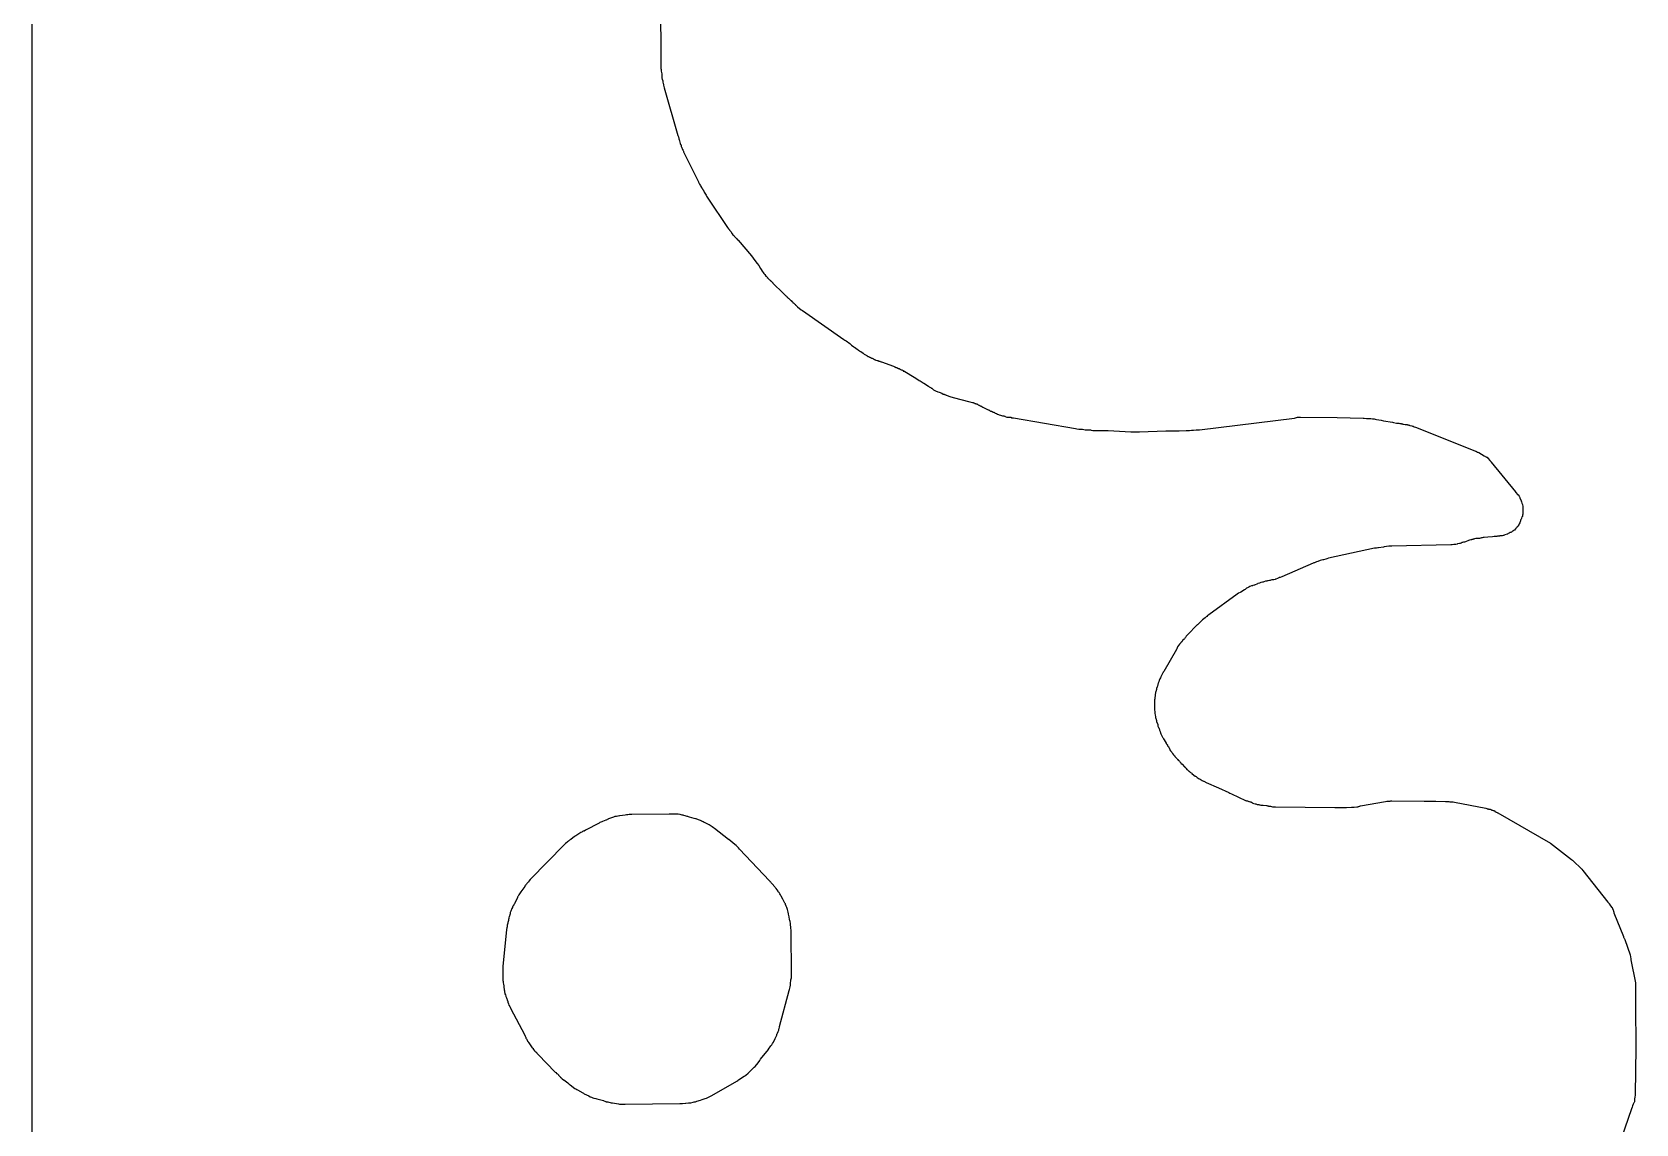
# Model space of a CAD drawing. Header units: millimetres. Extents: x 0 to 300, y 0 to 300.
# Drawn here: x -0.1 to 61.3, y 108.2 to 150 of the extents above; entities that cross this region are included whole.
import ezdxf

# ---------------------------------------------------------------- set-up
doc = ezdxf.new("R2010")
doc.units = ezdxf.units.MM
doc.layers.add('CUT', color=7, linetype='CONTINUOUS')

msp = doc.modelspace()

# ---------------------------------------------------------------- linework, layer by layer
at = {"layer": 'CUT'}
for points in [[(-0.05, 0.57), (-0.05, 299.43)], [(23.98, 150.81), (24, 149.22), (24, 148.77), (24, 148.68), (24, 148.61), (24.01, 148.57), (24.01, 148.51), (24.02, 148.45), (24.03, 148.4), (24.04, 148.34), (24.04, 148.33), (24.04, 148.31), (24.04, 148.25), (24.05, 148.19), (24.06, 148.17), (24.06, 148.16), (24.07, 148.15), (24.07, 148.14), (24.08, 148.1), (24.08, 148.09), (24.09, 148.04), (24.1, 148.01), (24.1, 147.97), (24.11, 147.92), (24.12, 147.87), (24.65, 146.04), (24.67, 145.99), (24.67, 145.98), (24.68, 145.95), (24.68, 145.92), (24.69, 145.9), (24.7, 145.89), (24.7, 145.88), (24.71, 145.86), (24.71, 145.84), (24.72, 145.79), (24.74, 145.74), (24.74, 145.73), (24.75, 145.72), (24.75, 145.71), (24.75, 145.7), (24.76, 145.69), (24.77, 145.69), (24.77, 145.68), (24.77, 145.66), (24.77, 145.65), (24.78, 145.64), (24.78, 145.63), (24.79, 145.6), (24.8, 145.59), (24.8, 145.58), (24.81, 145.55), (24.83, 145.51), (24.84, 145.51), (24.84, 145.5), (24.84, 145.49), (24.85, 145.47), (24.86, 145.45), (24.86, 145.44), (24.87, 145.42), (24.88, 145.4), (24.88, 145.39), (24.9, 145.35), (24.9, 145.34), (25.41, 144.33), (25.44, 144.27), (25.44, 144.26), (25.48, 144.18), (25.5, 144.15), (25.51, 144.12), (25.55, 144.06), (25.56, 144.05), (25.56, 144.04), (25.57, 144.03), (25.59, 144), (25.59, 143.99), (25.6, 143.98), (25.61, 143.97), (25.62, 143.96), (25.62, 143.95), (25.63, 143.94), (25.64, 143.93), (25.64, 143.92), (25.64, 143.91), (25.66, 143.88), (25.73, 143.76), (25.75, 143.73), (25.75, 143.72), (25.79, 143.65), (26.55, 142.53), (26.58, 142.48), (26.62, 142.44), (26.62, 142.43), (26.65, 142.4), (26.66, 142.39), (26.67, 142.38), (26.68, 142.37), (26.73, 142.29), (26.75, 142.25), (26.79, 142.22), (26.8, 142.21), (26.82, 142.18), (26.86, 142.13), (26.89, 142.11), (26.9, 142.1), (26.93, 142.06), (26.94, 142.06), (26.95, 142.04), (27.46, 141.44), (27.59, 141.27), (27.68, 141.15), (27.74, 141.07), (27.79, 140.99), (27.8, 140.97), (27.85, 140.91), (27.85, 140.9), (27.94, 140.77), (27.97, 140.73), (28.01, 140.67), (28.04, 140.65), (28.05, 140.64), (28.06, 140.63), (28.07, 140.62), (28.07, 140.61), (28.1, 140.59), (28.11, 140.57), (28.13, 140.55), (28.14, 140.54), (28.15, 140.53), (28.18, 140.51), (28.18, 140.5), (28.19, 140.5), (28.19, 140.49), (28.2, 140.49), (28.23, 140.46), (28.24, 140.45), (28.27, 140.43), (28.28, 140.41), (28.28, 140.4), (28.68, 140.02), (28.73, 139.97), (28.77, 139.93), (28.78, 139.92), (28.8, 139.9), (28.81, 139.89), (28.81, 139.88), (28.82, 139.87), (28.83, 139.86), (28.86, 139.84), (28.87, 139.83), (28.88, 139.82), (28.89, 139.81), (28.95, 139.75), (28.97, 139.73), (28.98, 139.73), (29.01, 139.7), (29.03, 139.68), (29.04, 139.67), (29.05, 139.65), (29.06, 139.65), (29.09, 139.63), (29.12, 139.6), (29.13, 139.59), (29.14, 139.57), (29.16, 139.56), (29.17, 139.55), (29.22, 139.5), (29.36, 139.38), (29.41, 139.35), (30.99, 138.25), (31.03, 138.22), (31.08, 138.19), (31.22, 138.09), (31.25, 138.07), (31.29, 138.03), (31.38, 137.97), (31.42, 137.94), (31.44, 137.92), (31.52, 137.86), (31.55, 137.85), (31.56, 137.84), (31.63, 137.79), (31.64, 137.78), (31.66, 137.77), (31.68, 137.76), (31.68, 137.75), (31.69, 137.75), (31.7, 137.74), (31.72, 137.73), (31.75, 137.71), (31.76, 137.7), (31.78, 137.69), (31.8, 137.67), (31.85, 137.64), (31.87, 137.63), (31.88, 137.62), (31.89, 137.62), (31.9, 137.61), (31.91, 137.6), (31.92, 137.6), (31.93, 137.59), (31.94, 137.59), (31.96, 137.58), (31.97, 137.58), (31.98, 137.57), (31.99, 137.57), (32.02, 137.56), (32.03, 137.55), (32.04, 137.55), (32.06, 137.54), (32.06, 137.53), (32.07, 137.53), (32.08, 137.53), (32.1, 137.52), (32.13, 137.5), (32.17, 137.48), (32.18, 137.48), (32.2, 137.47), (32.22, 137.46), (32.27, 137.44), (32.28, 137.44), (32.3, 137.44), (32.31, 137.43), (32.32, 137.43), (32.33, 137.42), (32.37, 137.41), (32.38, 137.4), (32.42, 137.39), (32.43, 137.39), (32.44, 137.39), (32.9, 137.22), (32.92, 137.21), (32.93, 137.21), (32.94, 137.2), (32.95, 137.2), (32.96, 137.19), (32.97, 137.19), (32.98, 137.19), (32.99, 137.18), (33, 137.17), (33.01, 137.17), (33.02, 137.17), (33.04, 137.16), (33.05, 137.15), (33.06, 137.15), (33.07, 137.14), (33.08, 137.14), (33.09, 137.14), (33.1, 137.13), (33.11, 137.13), (33.12, 137.12), (33.13, 137.12), (33.14, 137.12), (33.14, 137.11), (33.19, 137.09), (33.2, 137.09), (33.21, 137.08), (33.24, 137.07), (33.25, 137.07), (33.25, 137.06), (33.26, 137.06), (33.27, 137.05), (33.27, 137.04), (33.28, 137.04), (33.3, 137.03), (33.31, 137.03), (33.33, 137.02), (33.69, 136.8), (33.82, 136.72), (33.88, 136.68), (33.9, 136.67), (33.92, 136.66), (33.95, 136.64), (34.03, 136.59), (34.06, 136.57), (34.24, 136.46), (34.26, 136.44), (34.33, 136.4), (34.34, 136.39), (34.35, 136.38), (34.36, 136.38), (34.37, 136.37), (34.4, 136.34), (34.43, 136.32), (34.48, 136.29), (34.53, 136.27), (34.58, 136.26), (34.58, 136.25), (34.59, 136.25), (34.64, 136.23), (34.74, 136.19), (34.79, 136.16), (34.84, 136.15), (34.84, 136.14), (34.85, 136.14), (34.88, 136.13), (34.89, 136.13), (34.91, 136.12), (34.92, 136.11), (35.01, 136.08), (35.09, 136.05), (35.14, 136.04), (35.18, 136.03), (35.82, 135.86), (35.86, 135.85), (35.92, 135.83), (35.94, 135.83), (35.95, 135.83), (35.95, 135.82), (35.97, 135.82), (35.99, 135.81), (36, 135.81), (36.01, 135.81), (36.01, 135.8), (36.02, 135.8), (36.03, 135.8), (36.05, 135.79), (36.06, 135.79), (36.08, 135.78), (36.1, 135.77), (36.11, 135.77), (36.13, 135.75), (36.16, 135.74), (36.17, 135.73), (36.18, 135.73), (36.19, 135.72), (36.23, 135.7), (36.25, 135.69), (36.26, 135.69), (36.27, 135.68), (36.28, 135.68), (36.31, 135.66), (36.52, 135.56), (36.54, 135.55), (36.56, 135.54), (36.57, 135.53), (36.59, 135.52), (36.61, 135.51), (36.64, 135.5), (36.66, 135.49), (36.67, 135.49), (36.68, 135.48), (36.69, 135.47), (36.71, 135.46), (36.72, 135.46), (36.73, 135.46), (36.75, 135.45), (36.76, 135.45), (36.78, 135.43), (36.83, 135.41), (36.87, 135.39), (36.92, 135.38), (36.93, 135.37), (36.99, 135.35), (37.06, 135.33), (37.07, 135.33), (37.08, 135.33), (37.1, 135.32), (37.11, 135.32), (37.14, 135.31), (37.15, 135.31), (37.17, 135.3), (37.23, 135.28), (37.3, 135.27), (37.31, 135.27), (37.33, 135.27), (37.36, 135.27), (37.38, 135.27), (37.39, 135.27), (37.39, 135.26), (37.41, 135.25), (37.45, 135.25), (37.48, 135.25), (39.86, 134.84), (39.91, 134.83), (39.99, 134.82), (40.06, 134.82), (40.07, 134.82), (40.1, 134.82), (40.12, 134.81), (40.17, 134.8), (40.22, 134.79), (40.28, 134.79), (40.33, 134.79), (40.42, 134.79), (40.43, 134.79), (40.45, 134.78), (40.52, 134.77), (40.55, 134.77), (40.58, 134.77), (40.59, 134.77), (40.62, 134.77), (40.64, 134.77), (40.65, 134.77), (40.72, 134.76), (40.77, 134.76), (40.8, 134.76), (40.83, 134.76), (40.84, 134.76), (41.05, 134.76), (41.07, 134.76), (41.09, 134.76), (41.11, 134.76), (41.97, 134.72), (42, 134.72), (42.29, 134.72), (42.31, 134.72), (43.31, 134.75), (43.78, 134.75), (43.82, 134.75), (44.09, 134.77), (44.1, 134.77), (44.14, 134.77), (44.18, 134.77), (44.21, 134.77), (44.22, 134.77), (44.29, 134.78), (44.3, 134.78), (44.35, 134.78), (44.37, 134.78), (44.47, 134.79), (44.53, 134.79), (44.6, 134.79), (48.23, 135.24), (48.31, 135.26), (48.35, 135.27), (48.36, 135.27), (48.44, 135.28), (48.45, 135.28), (48.46, 135.28), (49.87, 135.26), (50.86, 135.24), (50.9, 135.24), (50.98, 135.23), (51.02, 135.23), (51.08, 135.22), (51.11, 135.22), (51.14, 135.22), (51.15, 135.22), (51.22, 135.21), (51.25, 135.21), (51.26, 135.21), (51.27, 135.21), (51.28, 135.21), (51.32, 135.2), (51.37, 135.19), (51.55, 135.16), (51.64, 135.14), (51.98, 135.08), (52.02, 135.07), (52.13, 135.05), (52.18, 135.04), (52.22, 135.04), (52.26, 135.03), (52.28, 135.03), (52.29, 135.03), (52.3, 135.03), (52.31, 135.03), (52.32, 135.03), (52.32, 135.02), (52.33, 135.02), (52.34, 135.02), (52.35, 135.02), (52.37, 135.02), (52.38, 135.01), (52.4, 135.01), (52.47, 135), (52.48, 135), (52.49, 135), (52.53, 134.99), (52.54, 134.99), (52.55, 134.98), (52.56, 134.98), (52.57, 134.98), (52.58, 134.98), (52.61, 134.97), (52.62, 134.97), (52.63, 134.97), (52.64, 134.96), (52.72, 134.94), (52.74, 134.93), (52.77, 134.93), (52.81, 134.91), (52.86, 134.89), (52.9, 134.88), (55.16, 133.97), (55.17, 133.97), (55.19, 133.96), (55.23, 133.94), (55.24, 133.94), (55.28, 133.92), (55.48, 133.8), (55.49, 133.79), (55.51, 133.78), (55.53, 133.77), (55.56, 133.76), (55.57, 133.75), (55.59, 133.74), (55.6, 133.74), (55.62, 133.71), (55.64, 133.69), (55.7, 133.62), (55.75, 133.57), (55.76, 133.57), (55.75, 133.56), (56.68, 132.42), (56.69, 132.41), (56.77, 132.31), (56.78, 132.31), (56.78, 132.3), (56.82, 132.26), (56.82, 132.25), (56.85, 132.2), (56.85, 132.19), (56.9, 132.07), (56.91, 132.04), (56.93, 131.99), (56.95, 131.93), (56.96, 131.86), (56.96, 131.83), (56.97, 131.73), (56.97, 131.72), (56.97, 131.7), (56.96, 131.68), (56.96, 131.63), (56.96, 131.59), (56.96, 131.56), (56.96, 131.55), (56.95, 131.54), (56.95, 131.51), (56.95, 131.5), (56.95, 131.49), (56.95, 131.48), (56.94, 131.48), (56.94, 131.47), (56.93, 131.46), (56.91, 131.41), (56.91, 131.4), (56.9, 131.38), (56.89, 131.36), (56.89, 131.35), (56.88, 131.33), (56.87, 131.31), (56.86, 131.27), (56.85, 131.25), (56.85, 131.24), (56.85, 131.23), (56.83, 131.19), (56.81, 131.16), (56.81, 131.15), (56.79, 131.13), (56.79, 131.12), (56.78, 131.11), (56.76, 131.09), (56.75, 131.08), (56.74, 131.07), (56.74, 131.06), (56.73, 131.05), (56.72, 131.04), (56.7, 131.02), (56.69, 131.02), (56.68, 131), (56.64, 130.96), (56.63, 130.95), (56.62, 130.94), (56.61, 130.94), (56.6, 130.93), (56.58, 130.92), (56.58, 130.91), (56.57, 130.91), (56.56, 130.9), (56.55, 130.89), (56.54, 130.89), (56.53, 130.88), (56.51, 130.87), (56.48, 130.86), (56.47, 130.86), (56.46, 130.85), (56.45, 130.85), (56.44, 130.84), (56.41, 130.83), (56.39, 130.81), (56.38, 130.8), (56.37, 130.8), (56.28, 130.77), (56.26, 130.76), (56.23, 130.75), (56.21, 130.75), (56.18, 130.74), (56.16, 130.74), (56.15, 130.74), (56.09, 130.74), (56.07, 130.73), (56.05, 130.73), (56.02, 130.73), (56.01, 130.72), (55.99, 130.72), (55.97, 130.71), (55.96, 130.71), (55.93, 130.71), (55.87, 130.71), (55.8, 130.7), (55.63, 130.69), (55.48, 130.67), (55.46, 130.67), (55.45, 130.67), (55.41, 130.66), (55.39, 130.66), (55.38, 130.66), (55.36, 130.65), (55.35, 130.65), (55.34, 130.65), (55.31, 130.64), (55.25, 130.63), (55.24, 130.63), (55.23, 130.63), (55.22, 130.63), (55.17, 130.63), (55.12, 130.62), (55.09, 130.61), (55.06, 130.61), (55.05, 130.6), (55.04, 130.6), (55.03, 130.6), (55.02, 130.6), (55.01, 130.59), (54.99, 130.59), (54.98, 130.59), (54.97, 130.58), (54.93, 130.57), (54.92, 130.57), (54.89, 130.56), (54.77, 130.51), (54.73, 130.5), (54.72, 130.5), (54.71, 130.5), (54.7, 130.49), (54.66, 130.48), (54.65, 130.48), (54.61, 130.46), (54.6, 130.46), (54.59, 130.46), (54.57, 130.45), (54.55, 130.45), (54.54, 130.45), (54.48, 130.43), (54.47, 130.43), (54.45, 130.42), (54.4, 130.41), (54.39, 130.41), (54.35, 130.4), (54.32, 130.4), (54.26, 130.39), (54.24, 130.39), (54.23, 130.39), (54.21, 130.39), (51.96, 130.34), (51.91, 130.34), (51.84, 130.34), (51.75, 130.33), (51.66, 130.32), (51.64, 130.31), (51.45, 130.28), (51.42, 130.28), (51.37, 130.27), (51.36, 130.27), (51.32, 130.26), (51.29, 130.26), (49.53, 129.88), (49.47, 129.86), (49.43, 129.85), (49.34, 129.82), (49.32, 129.82), (49.27, 129.81), (49.21, 129.79), (49.12, 129.76), (49.07, 129.74), (49, 129.71), (48.97, 129.7), (48.95, 129.69), (47.75, 129.17), (47.69, 129.15), (47.66, 129.14), (47.65, 129.14), (47.63, 129.13), (47.58, 129.11), (47.52, 129.08), (47.51, 129.08), (47.5, 129.07), (47.49, 129.07), (47.44, 129.06), (47.43, 129.06), (47.38, 129.05), (47.36, 129.05), (47.33, 129.04), (47.3, 129.03), (47.27, 129.03), (47.23, 129.02), (47.22, 129.02), (47.2, 129.02), (47.18, 129.01), (47.17, 129.01), (47.14, 129), (47.12, 129), (47.06, 128.98), (47.04, 128.97), (47.01, 128.96), (46.95, 128.95), (46.89, 128.93), (46.83, 128.91), (46.82, 128.9), (46.7, 128.85), (46.69, 128.85), (46.64, 128.84), (46.62, 128.83), (46.59, 128.82), (46.53, 128.8), (46.48, 128.78), (46.43, 128.75), (46.4, 128.73), (46.37, 128.71), (46.36, 128.7), (46.35, 128.69), (46.32, 128.67), (46.18, 128.58), (46.15, 128.57), (46.09, 128.54), (46.04, 128.51), (44.95, 127.72), (44.91, 127.69), (44.88, 127.65), (44.86, 127.64), (44.81, 127.6), (44.71, 127.52), (44.65, 127.46), (44.64, 127.45), (44.52, 127.33), (44.51, 127.33), (44.47, 127.3), (44.44, 127.27), (44.2, 127.02), (44.19, 127), (44.15, 126.96), (44.13, 126.94), (44.09, 126.9), (44.06, 126.85), (44.05, 126.84), (44.04, 126.83), (44.04, 126.82), (44.02, 126.8), (44.01, 126.79), (43.95, 126.73), (43.93, 126.7), (43.92, 126.69), (43.91, 126.68), (43.89, 126.66), (43.89, 126.65), (43.88, 126.64), (43.87, 126.63), (43.86, 126.62), (43.83, 126.6), (43.8, 126.54), (43.76, 126.49), (43.75, 126.47), (43.74, 126.44), (43.73, 126.43), (43.73, 126.42), (43.72, 126.39), (43.23, 125.55), (43.21, 125.52), (43.2, 125.49), (43.2, 125.48), (43.19, 125.47), (43.12, 125.34), (43.11, 125.31), (43.08, 125.27), (43.07, 125.25), (43.06, 125.21), (43.05, 125.2), (43.04, 125.16), (43.03, 125.14), (43.03, 125.13), (43.02, 125.1), (43.02, 125.09), (43.01, 125.06), (43, 125.05), (42.99, 124.99), (42.98, 124.96), (42.96, 124.9), (42.95, 124.85), (42.94, 124.83), (42.94, 124.81), (42.93, 124.78), (42.92, 124.75), (42.9, 124.66), (42.9, 124.63), (42.9, 124.62), (42.9, 124.61), (42.9, 124.59), (42.89, 124.57), (42.89, 124.56), (42.89, 124.55), (42.89, 124.53), (42.89, 124.5), (42.88, 124.46), (42.88, 124.4), (42.88, 124.36), (42.88, 124.2), (42.88, 124.17), (42.88, 124.13), (42.89, 123.96), (42.9, 123.88), (42.91, 123.83), (42.92, 123.81), (42.92, 123.78), (42.93, 123.75), (42.94, 123.74), (42.94, 123.73), (42.94, 123.72), (42.95, 123.67), (42.96, 123.63), (43, 123.53), (43, 123.51), (43.01, 123.49), (43.01, 123.46), (43.02, 123.44), (43.03, 123.41), (43.03, 123.4), (43.04, 123.39), (43.05, 123.37), (43.07, 123.31), (43.07, 123.3), (43.09, 123.25), (43.11, 123.19), (43.12, 123.18), (43.12, 123.17), (43.19, 123.04), (43.2, 123.02), (43.21, 123), (43.22, 122.98), (43.25, 122.94), (43.32, 122.81), (43.33, 122.79), (43.35, 122.77), (43.35, 122.76), (43.37, 122.74), (43.38, 122.71), (43.39, 122.69), (43.4, 122.68), (43.41, 122.68), (43.41, 122.67), (43.42, 122.66), (43.42, 122.65), (43.43, 122.65), (43.43, 122.64), (43.44, 122.62), (43.44, 122.61), (43.45, 122.61), (43.45, 122.6), (43.46, 122.56), (43.49, 122.51), (43.5, 122.51), (43.52, 122.49), (43.53, 122.48), (43.53, 122.47), (43.54, 122.46), (43.54, 122.45), (43.55, 122.44), (43.57, 122.42), (43.57, 122.41), (43.58, 122.4), (43.61, 122.36), (43.62, 122.35), (43.64, 122.33), (43.65, 122.33), (43.65, 122.32), (43.66, 122.3), (43.7, 122.25), (43.71, 122.25), (43.74, 122.21), (43.76, 122.19), (43.77, 122.18), (43.8, 122.15), (43.81, 122.15), (43.81, 122.14), (43.83, 122.12), (43.85, 122.1), (43.86, 122.08), (43.88, 122.06), (43.88, 122.05), (43.93, 122), (44.03, 121.9), (44.04, 121.9), (44.04, 121.89), (44.06, 121.88), (44.08, 121.85), (44.09, 121.85), (44.09, 121.84), (44.12, 121.8), (44.13, 121.8), (44.15, 121.78), (44.17, 121.76), (44.18, 121.76), (44.18, 121.75), (44.19, 121.74), (44.2, 121.73), (44.21, 121.72), (44.22, 121.72), (44.24, 121.7), (44.25, 121.69), (44.26, 121.69), (44.3, 121.66), (44.31, 121.65), (44.38, 121.59), (44.43, 121.55), (44.44, 121.55), (44.47, 121.53), (44.48, 121.52), (44.51, 121.5), (44.55, 121.47), (44.59, 121.45), (44.6, 121.45), (44.62, 121.43), (44.63, 121.43), (44.64, 121.42), (44.66, 121.41), (44.7, 121.38), (44.75, 121.36), (44.77, 121.35), (44.81, 121.33), (44.83, 121.32), (44.85, 121.31), (44.86, 121.31), (45.33, 121.1), (45.72, 120.92), (45.76, 120.9), (45.82, 120.87), (46.36, 120.62), (46.37, 120.62), (46.4, 120.61), (46.43, 120.6), (46.46, 120.59), (46.49, 120.58), (46.5, 120.58), (46.54, 120.57), (46.56, 120.56), (46.57, 120.56), (46.57, 120.55), (46.58, 120.55), (46.59, 120.55), (46.6, 120.54), (46.62, 120.53), (46.63, 120.53), (46.63, 120.52), (46.68, 120.5), (46.73, 120.49), (46.75, 120.49), (46.81, 120.47), (46.87, 120.46), (46.89, 120.45), (46.91, 120.45), (46.95, 120.44), (47.01, 120.44), (47.02, 120.44), (47.03, 120.44), (47.16, 120.42), (47.18, 120.42), (47.2, 120.41), (47.22, 120.41), (47.24, 120.4), (47.29, 120.4), (47.31, 120.4), (47.35, 120.39), (47.39, 120.38), (47.44, 120.38), (47.5, 120.38), (49.77, 120.35), (50.07, 120.35), (50.11, 120.35), (50.12, 120.35), (50.18, 120.35), (50.22, 120.35), (50.41, 120.36), (50.45, 120.36), (50.52, 120.36), (50.61, 120.37), (50.67, 120.38), (50.68, 120.39), (50.72, 120.4), (50.73, 120.4), (50.75, 120.41), (50.76, 120.41), (51.71, 120.58), (51.76, 120.59), (51.82, 120.59), (51.89, 120.59), (51.92, 120.6), (51.93, 120.6), (51.94, 120.6), (51.95, 120.6), (51.96, 120.6), (53.19, 120.59), (53.64, 120.59), (54.01, 120.58), (54.12, 120.58), (54.13, 120.58), (54.17, 120.57), (54.18, 120.57), (54.23, 120.56), (54.28, 120.56), (54.29, 120.56), (54.3, 120.56), (54.35, 120.55), (55.55, 120.32), (55.59, 120.31), (55.6, 120.3), (55.62, 120.3), (55.64, 120.3), (55.65, 120.3), (55.65, 120.29), (55.66, 120.29), (55.67, 120.29), (55.68, 120.29), (55.68, 120.28), (55.69, 120.28), (55.7, 120.28), (55.71, 120.28), (55.72, 120.28), (55.74, 120.27), (55.75, 120.27), (55.75, 120.26), (55.76, 120.26), (55.77, 120.26), (55.78, 120.26), (55.78, 120.25), (55.79, 120.25), (55.8, 120.25), (55.83, 120.23), (55.84, 120.23), (55.86, 120.23), (55.87, 120.23), (55.87, 120.22), (55.88, 120.22), (55.89, 120.22), (55.9, 120.21), (55.9, 120.2), (55.95, 120.17), (55.96, 120.17), (55.98, 120.16), (56, 120.15), (56, 120.14), (56.01, 120.14), (58.02, 118.99), (58.83, 118.36), (58.87, 118.33), (58.88, 118.32), (59.22, 117.99), (59.26, 117.94), (60.22, 116.73), (60.24, 116.71), (60.25, 116.69), (60.26, 116.68), (60.28, 116.66), (60.29, 116.63), (60.32, 116.59), (60.33, 116.58), (60.36, 116.54), (60.38, 116.53), (60.38, 116.52), (60.39, 116.49), (60.42, 116.42), (60.43, 116.4), (60.43, 116.39), (60.43, 116.38), (60.44, 116.35), (60.45, 116.32), (60.81, 115.42), (60.82, 115.39), (60.83, 115.37), (60.84, 115.35), (60.86, 115.3), (61.07, 114.72), (61.1, 114.56), (61.1, 114.53), (61.27, 113.65), (61.27, 113.35), (61.28, 112.98), (61.28, 112.68), (61.28, 112.66), (61.28, 112.36), (61.28, 112.12), (61.29, 111.84), (61.29, 111.67), (61.29, 111.61), (61.29, 111.47), (61.29, 111.32), (61.29, 111.22), (61.29, 111.16), (61.26, 109.39), (61.26, 109.37), (61.26, 109.36), (61.26, 109.34), (61.25, 109.28), (61.24, 109.19), (61.24, 109.17), (61.24, 109.15), (61.23, 109.13), (61.23, 109.11), (61.23, 109.09), (61.22, 109.07), (61.21, 109.06), (61.19, 109.01), (61.16, 108.94), (61.14, 108.89), (61.12, 108.83), (60.23, 106.24)]]:
    msp.add_lwpolyline(points, dxfattribs=at)
msp.add_lwpolyline([(18.01, 113.38), (18.01, 113.37), (18.02, 113.35), (18.02, 113.32), (18.02, 113.29), (18.03, 113.26), (18.03, 113.23), (18.05, 113.18), (18.07, 113.14), (18.07, 113.13), (18.07, 113.12), (18.09, 113.07), (18.1, 113.06), (18.11, 113.04), (18.11, 113.03), (18.12, 113.01), (18.12, 112.98), (18.13, 112.95), (18.14, 112.95), (18.14, 112.94), (18.14, 112.93), (18.15, 112.9), (18.17, 112.84), (18.19, 112.79), (18.22, 112.74), (18.23, 112.72), (18.25, 112.68), (18.8, 111.64), (18.81, 111.61), (18.82, 111.58), (18.83, 111.57), (18.84, 111.53), (18.85, 111.52), (18.85, 111.51), (18.86, 111.5), (18.87, 111.48), (18.88, 111.47), (18.88, 111.46), (18.89, 111.45), (18.89, 111.44), (18.9, 111.42), (18.91, 111.41), (18.92, 111.4), (18.94, 111.36), (18.95, 111.35), (18.98, 111.31), (19.03, 111.24), (19.08, 111.16), (19.09, 111.16), (19.1, 111.15), (19.11, 111.14), (19.11, 111.13), (19.11, 111.12), (19.12, 111.12), (19.12, 111.11), (19.13, 111.1), (19.16, 111.05), (19.17, 111.05), (19.2, 111.01), (19.21, 111.01), (19.22, 111), (19.23, 110.99), (19.24, 110.98), (19.25, 110.97), (19.25, 110.96), (19.28, 110.93), (19.3, 110.9), (19.96, 110.23), (19.99, 110.21), (20.01, 110.18), (20.04, 110.17), (20.05, 110.16), (20.06, 110.15), (20.08, 110.13), (20.08, 110.12), (20.11, 110.09), (20.12, 110.07), (20.13, 110.07), (20.16, 110.03), (20.17, 110.02), (20.22, 109.98), (20.27, 109.94), (20.29, 109.93), (20.44, 109.82), (20.49, 109.77), (20.53, 109.74), (20.71, 109.61), (20.75, 109.59), (20.79, 109.56), (20.81, 109.55), (20.83, 109.54), (20.86, 109.53), (20.87, 109.52), (21.04, 109.42), (21.07, 109.4), (21.24, 109.32), (21.29, 109.29), (21.34, 109.27), (21.4, 109.25), (21.44, 109.24), (21.45, 109.23), (21.51, 109.22), (21.55, 109.21), (21.8, 109.14), (21.82, 109.13), (21.85, 109.12), (21.86, 109.12), (21.88, 109.11), (21.89, 109.11), (21.91, 109.1), (21.97, 109.09), (22.1, 109.06), (22.15, 109.05), (22.38, 109.02), (22.42, 109.01), (22.58, 109), (22.63, 109), (24.73, 109.03), (24.78, 109.03), (24.83, 109.03), (24.94, 109.04), (24.95, 109.04), (25.05, 109.05), (25.06, 109.05), (25.15, 109.06), (25.23, 109.08), (25.27, 109.09), (25.32, 109.1), (25.37, 109.12), (25.38, 109.12), (25.52, 109.16), (25.58, 109.18), (25.69, 109.22), (25.74, 109.24), (25.95, 109.34), (25.97, 109.35), (25.99, 109.36), (26.01, 109.37), (26.04, 109.39), (26.91, 109.89), (26.94, 109.91), (26.97, 109.93), (27.18, 110.07), (27.21, 110.09), (27.25, 110.12), (27.34, 110.19), (27.39, 110.24), (27.57, 110.42), (27.61, 110.45), (27.72, 110.58), (27.75, 110.63), (27.76, 110.64), (27.78, 110.67), (27.8, 110.7), (27.81, 110.72), (28.11, 111.1), (28.12, 111.11), (28.21, 111.23), (28.24, 111.28), (28.27, 111.33), (28.3, 111.37), (28.37, 111.51), (28.38, 111.54), (28.41, 111.59), (28.43, 111.64), (28.44, 111.67), (28.44, 111.68), (28.45, 111.69), (28.45, 111.7), (28.46, 111.72), (28.46, 111.73), (28.47, 111.74), (28.47, 111.75), (28.49, 111.79), (28.51, 111.84), (28.51, 111.87), (28.52, 111.9), (28.53, 111.95), (28.54, 111.97), (28.91, 113.35), (28.92, 113.39), (28.94, 113.49), (28.95, 113.55), (28.95, 113.61), (28.95, 113.62), (28.97, 113.75), (28.97, 113.76), (28.99, 113.84), (28.99, 113.91), (28.99, 114.04), (28.98, 115.54), (28.98, 115.58), (28.98, 115.61), (28.97, 115.79), (28.96, 115.85), (28.95, 115.91), (28.95, 115.93), (28.94, 115.98), (28.94, 116), (28.93, 116.02), (28.92, 116.08), (28.9, 116.16), (28.9, 116.17), (28.88, 116.27), (28.88, 116.29), (28.87, 116.32), (28.87, 116.35), (28.86, 116.4), (28.84, 116.45), (28.81, 116.52), (28.81, 116.53), (28.8, 116.55), (28.79, 116.58), (28.78, 116.61), (28.77, 116.63), (28.76, 116.65), (28.76, 116.66), (28.75, 116.68), (28.74, 116.69), (28.66, 116.85), (28.6, 116.96), (28.58, 117.01), (28.55, 117.05), (28.52, 117.1), (28.5, 117.11), (28.5, 117.12), (28.49, 117.12), (28.49, 117.13), (28.48, 117.15), (28.45, 117.2), (28.41, 117.25), (28.37, 117.29), (28.36, 117.31), (28.26, 117.43), (28.22, 117.47), (28.2, 117.5), (28.19, 117.5), (28.19, 117.51), (28.15, 117.55), (27.01, 118.75), (27, 118.76), (26.97, 118.81), (26.93, 118.85), (26.88, 118.89), (26.76, 118.99), (26.75, 119), (26.6, 119.12), (26.59, 119.13), (26.05, 119.54), (26.01, 119.57), (25.96, 119.61), (25.88, 119.66), (25.84, 119.68), (25.67, 119.77), (25.66, 119.78), (25.61, 119.8), (25.59, 119.82), (25.58, 119.82), (25.57, 119.83), (25.52, 119.85), (25.47, 119.87), (25.44, 119.88), (25.41, 119.89), (25.37, 119.9), (25.35, 119.91), (25.32, 119.91), (25.27, 119.93), (25.09, 119.98), (25.06, 119.99), (25.03, 120), (25.02, 120), (25, 120.01), (24.93, 120.03), (24.88, 120.04), (24.85, 120.05), (24.81, 120.06), (24.77, 120.07), (24.74, 120.08), (24.66, 120.09), (24.59, 120.09), (24.55, 120.09), (24.35, 120.1), (24.31, 120.1), (22.89, 120.08), (22.84, 120.08), (22.79, 120.08), (22.73, 120.07), (22.72, 120.07), (22.68, 120.07), (22.63, 120.06), (22.43, 120.03), (22.41, 120.03), (22.36, 120.02), (22.35, 120.02), (22.3, 120.01), (22.29, 120.01), (22.24, 120), (22.19, 119.98), (22, 119.91), (21.98, 119.9), (21.94, 119.89), (21.93, 119.88), (21.91, 119.87), (21.9, 119.87), (21.89, 119.86), (21.83, 119.84), (21.77, 119.82), (21.74, 119.8), (21.67, 119.77), (21.64, 119.75), (21.11, 119.48), (21.06, 119.45), (21.05, 119.45), (21.03, 119.44), (21, 119.43), (20.98, 119.41), (20.94, 119.39), (20.74, 119.27), (20.7, 119.24), (20.55, 119.13), (20.5, 119.1), (20.46, 119.06), (20.43, 119.03), (20.42, 119.02), (20.4, 119.01), (20.35, 118.97), (20.31, 118.93), (19, 117.59), (18.95, 117.53), (18.94, 117.51), (18.93, 117.5), (18.92, 117.49), (18.91, 117.48), (18.87, 117.44), (18.86, 117.42), (18.83, 117.39), (18.82, 117.38), (18.82, 117.37), (18.81, 117.37), (18.8, 117.34), (18.79, 117.33), (18.68, 117.18), (18.64, 117.13), (18.57, 117.01), (18.55, 116.98), (18.54, 116.96), (18.53, 116.94), (18.52, 116.92), (18.52, 116.91), (18.4, 116.67), (18.38, 116.64), (18.37, 116.62), (18.37, 116.61), (18.36, 116.6), (18.34, 116.57), (18.34, 116.56), (18.33, 116.55), (18.32, 116.52), (18.3, 116.49), (18.26, 116.39), (18.24, 116.34), (18.23, 116.3), (18.23, 116.29), (18.23, 116.28), (18.22, 116.25), (18.22, 116.24), (18.22, 116.23), (18.21, 116.21), (18.21, 116.2), (18.21, 116.19), (18.2, 116.18), (18.18, 116.13), (18.18, 116.1), (18.17, 116.07), (18.17, 116.05), (18.17, 116.04), (18.17, 116.03), (18.16, 115.99), (18.16, 115.98), (18.15, 115.96), (18.14, 115.93), (18.12, 115.85), (18.12, 115.78), (18.11, 115.75), (18.1, 115.68), (17.96, 114.27), (17.96, 114.21), (17.96, 114.13), (17.95, 113.94), (17.95, 113.87), (17.96, 113.8), (17.96, 113.76), (17.96, 113.75), (17.96, 113.72), (17.97, 113.71), (17.97, 113.7), (17.97, 113.69), (17.97, 113.68), (17.97, 113.67), (17.97, 113.64), (17.98, 113.59), (17.99, 113.53), (17.99, 113.52), (17.99, 113.46), (18, 113.4), (18.01, 113.39)], close=True, dxfattribs=at)

doc.saveas('drawing.dxf')
